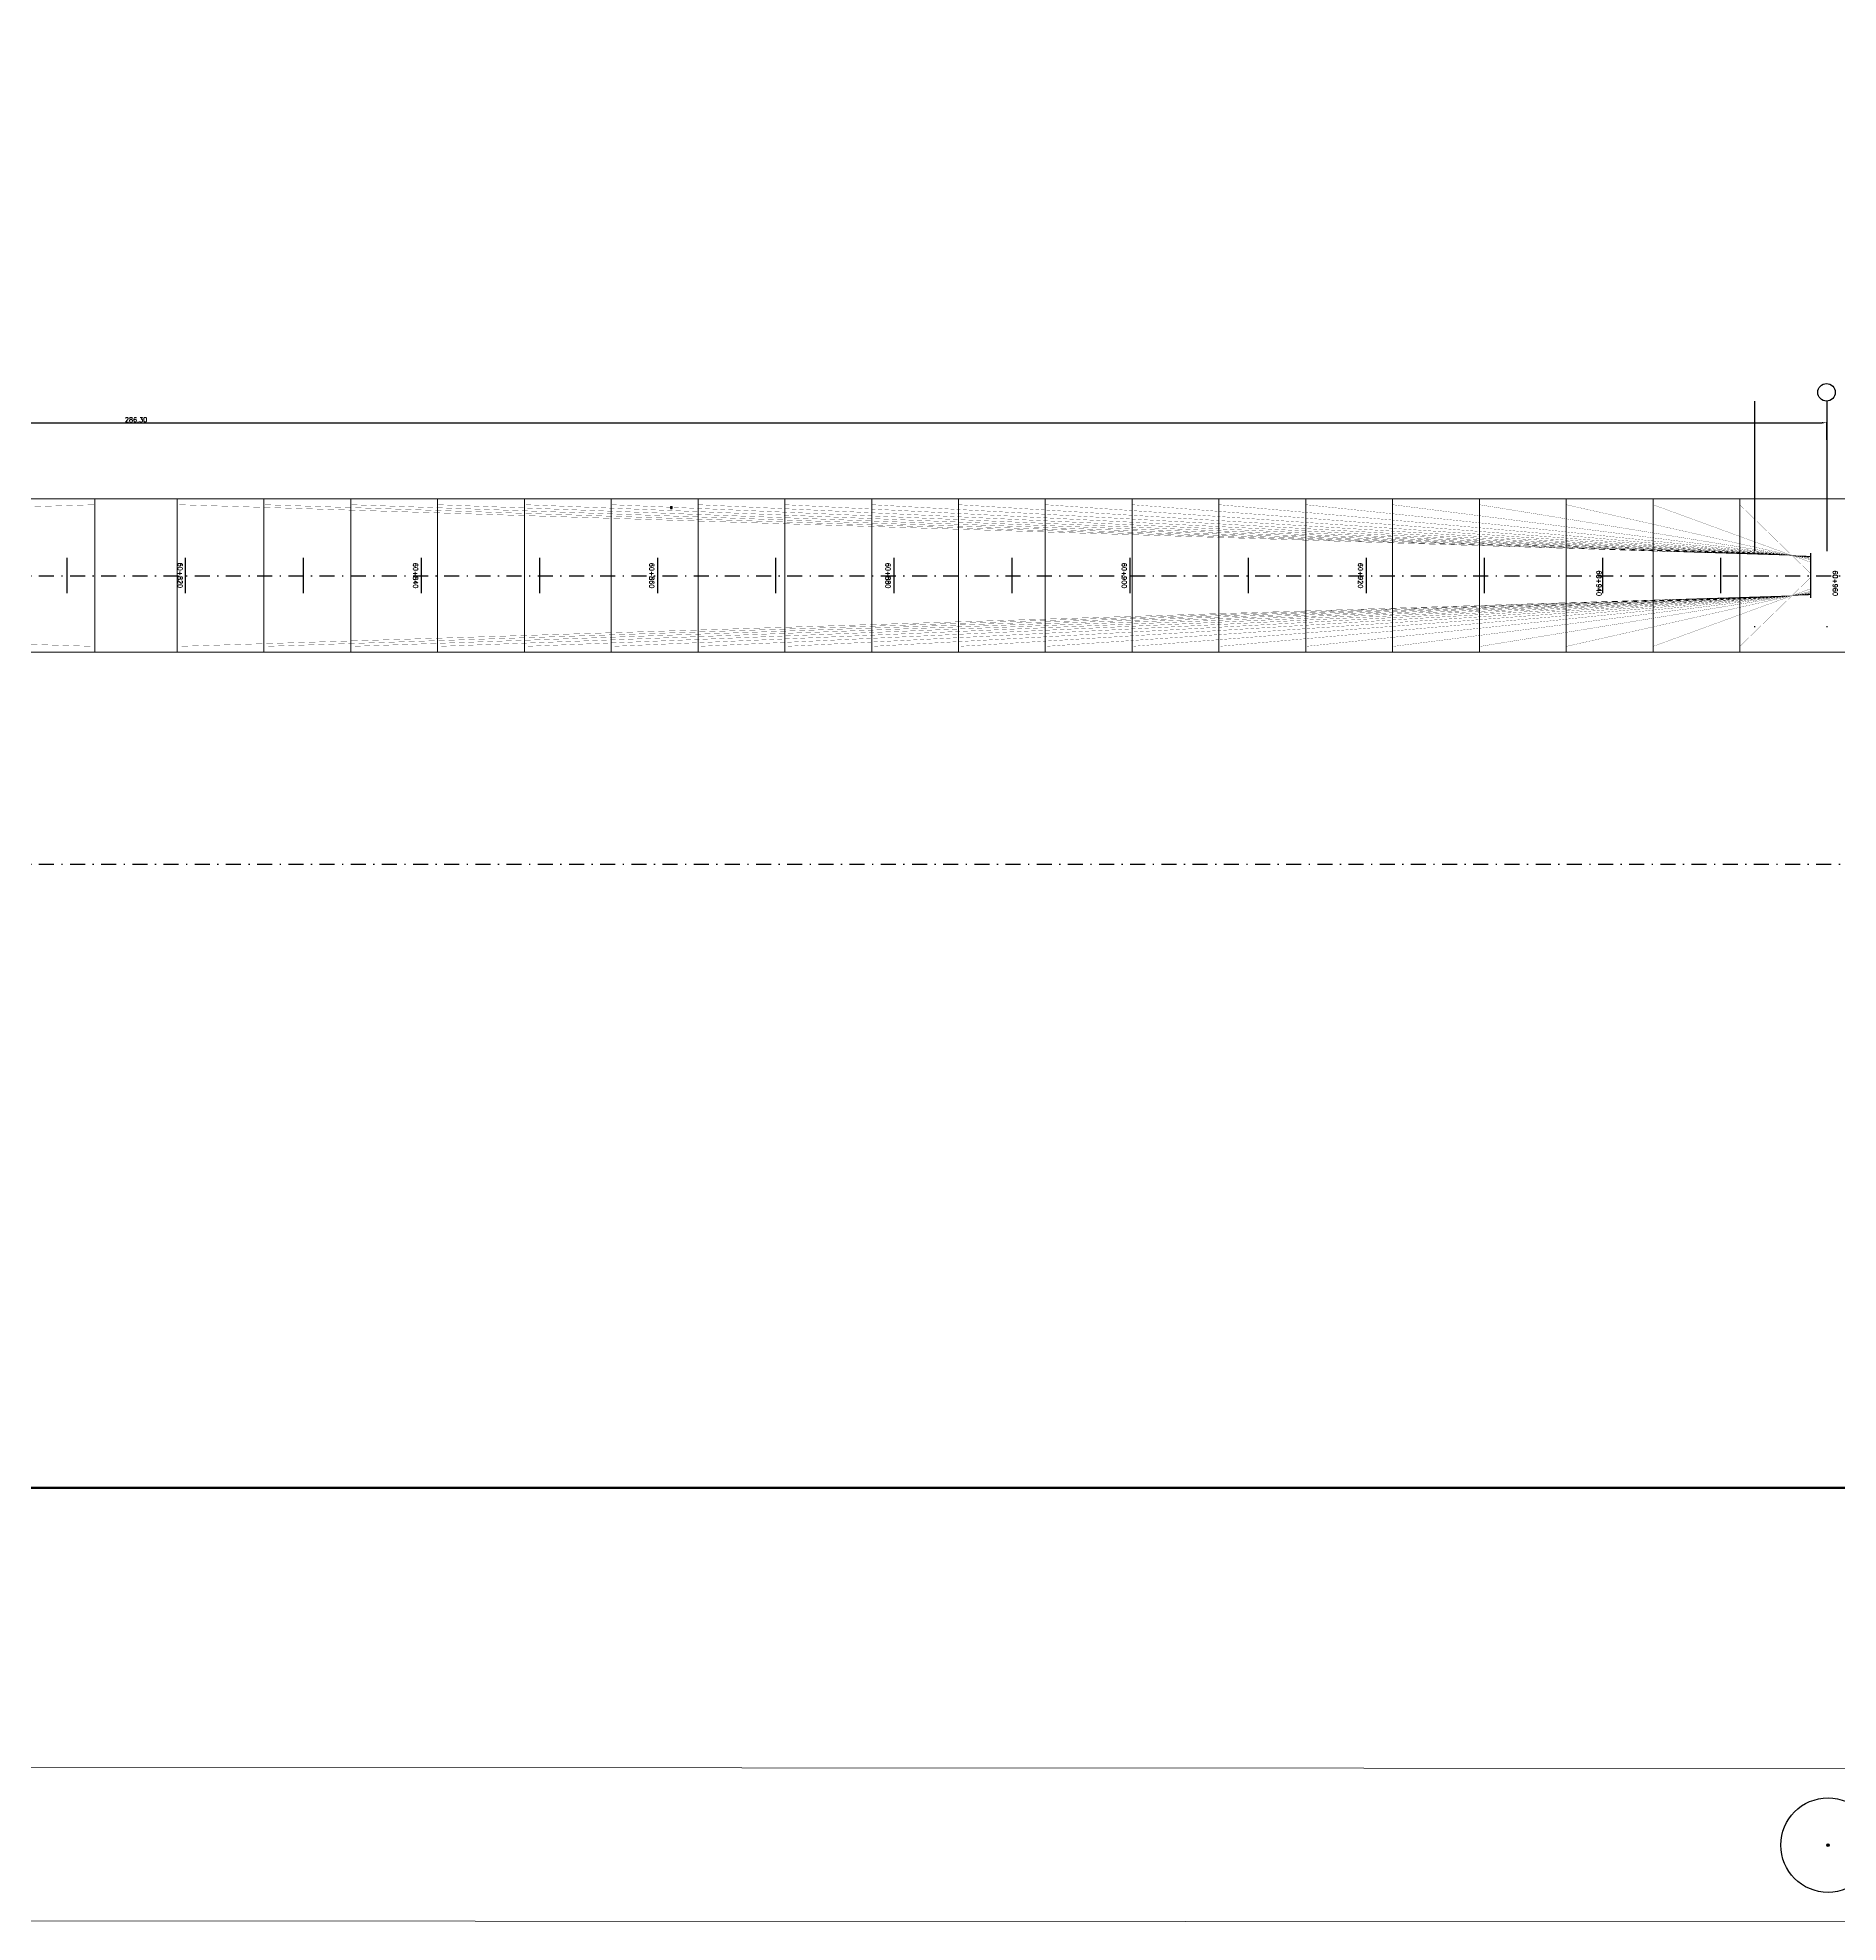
# Model space of a CAD drawing. Header units: metres. Extents: x 1080427 to 1081241, y 976768 to 977191.
# Drawn here: x 1080881.3 to 1081033.8, y 976834.2 to 976993.7 of the extents above; entities that cross this region are included whole.
import ezdxf
from ezdxf.enums import TextEntityAlignment as Align

# ---------------------------------------------------------------- set-up
doc = ezdxf.new("R2010")
doc.units = ezdxf.units.M
doc.header["$LTSCALE"] = 25.4
doc.linetypes.add('DASHDOT', pattern=[1, 0.5, -0.25, 0, -0.25])
for name, color, linetype, lineweight in [('BORDEPUENTE', 4, 'Continuous', 15), ('COTA', 1, 'Continuous', 30), ('OTROS', 8, 'Continuous', 5), ('R80', 3, 'Continuous', 30), ('TIRANTE', 170, 'Continuous', 30)]:
    doc.layers.add(name, color=color, linetype=linetype, lineweight=lineweight)
for name, color, linetype in [('CAISSON ACTUALES', 94, 'Continuous'), ('CIRCULO', 4, 'Continuous'), ('DGEO_S3E1_NUEV_STALBL', 7, 'Continuous'), ('dgeo_s3e1_nuevSTALBL', 7, 'Continuous'), ('EJE PUENTE', 41, 'DASHDOT'), ('EJEAPOYO', 12, 'DASHDOT'), ('PILA', 3, 'Continuous')]:
    doc.layers.add(name, color=color, linetype=linetype)
doc.styles.add('romans', font='romans.shx')
doc.dimstyles.new('Copy 200', dxfattribs={"dimtxt": 0.4, "dimasz": 0.4, "dimexe": 0.05, "dimexo": 0.05, "dimgap": 0.05, "dimtad": 1, "dimzin": 0, "dimdsep": 46, "dimtxsty": 'romans', "dimcen": 0, "dimclrd": 1, "dimclre": 1, "dimclrt": 3, "dimaunit": 1, "dimadec": 3, "dimazin": 0, "dimtfac": 1, "dimtix": 1, "dimtofl": 0, "dimtmove": 1, "dimatfit": 3, "dimfxl": 1, "dimtolj": 1, "dimtzin": 0, "dimarcsym": 0})

# ---------------------------------------------------------------- blocks, each defined once
blk = doc.blocks.new('sta_tic')
blk.add_line((0, -0.04165), (0, 0.04165))
blk = doc.blocks.new('lbl_tic')
blk.add_line((0, -0.04165), (0, 0.04165))
blk = doc.blocks.new('*D45')
at = {"layer": 'COTA', "color": 1, "lineweight": -2, "transparency": 16777216}
for p, q in [((1081032.77, 976959.69), (1081032.77, 976961.19)), ((1080746.9, 976961.14), (1081032.37, 976961.14))]:
    blk.add_line(p, q, dxfattribs=at)
at = {"layer": 'COTA', "color": 1, "transparency": 16777216}
for points in [[(1080746.9, 976961.2), (1080746.9, 976961.07), (1080746.5, 976961.14)], [(1081032.37, 976961.2), (1081032.37, 976961.07), (1081032.77, 976961.14)]]:
    blk.add_solid(points, dxfattribs=at)
at = {"layer": 'Defpoints', "color": 0, "transparency": 16777216}
for p in [(1080746.5, 976961.14), (1081032.77, 976961.14), (1081032.77, 976959.64)]:
    blk.add_point(p, dxfattribs=at)
at = {"layer": 'COTA', "color": 3, "transparency": 16777216, "insert": (1080889.64, 976961.39), "char_height": 0.4, "attachment_point": 5, "style": 'romans'}
blk.add_mtext('\\A1;286.30', dxfattribs=at)
blk = doc.blocks.new('prueba hache1.30_cort')
at = {"layer": 'OTROS'}
h = blk.add_hatch(color=251, dxfattribs=at)
h.set_gradient(color1=(91, 91, 91), color2=(255, 255, 194), tint=1, name='CYLINDER')
h.paths.add_polyline_path([(40.2, -6.2), (38.9, -6.2), (38.9, -7.8), (38.9, -7.7), (38.9, -7.7), (38.9, -7.7), (38.9, -7.7), (38.9, -7.7), (38.9, -7.7), (38.9, -7.7), (38.9, -7.7), (39, -7.7), (39, -7.7), (39, -7.7), (39, -7.7), (39, -7.7), (39, -7.7), (39.1, -7.7), (39.1, -7.7), (39.1, -7.7), (39.1, -7.7), (39.1, -7.7), (39.2, -7.7), (39.2, -7.7), (39.2, -7.7), (39.2, -7.7), (39.2, -7.7), (39.3, -7.7), (39.3, -7.7), (39.3, -7.7), (39.3, -7.7), (39.4, -7.7), (39.4, -7.7), (39.4, -7.7), (39.4, -7.7), (39.4, -7.7), (39.4, -7.7), (39.5, -7.7), (39.5, -7.7), (39.5, -7.7), (39.5, -7.7), (39.5, -7.7), (39.5, -7.7), (39.5, -7.7), (39.5, -7.7), (39.5, -7.7), (39.5, -7.7), (39.5, -7.8), (39.5, -7.8), (39.5, -7.8), (39.5, -7.8), (39.5, -7.8), (39.6, -7.8), (39.6, -7.8), (39.6, -7.8), (39.6, -7.8), (39.6, -7.8), (39.6, -7.8), (39.6, -7.8), (39.6, -7.8), (39.7, -7.8), (39.7, -7.8), (39.7, -7.8), (39.7, -7.8), (39.7, -7.8), (39.8, -7.8), (39.8, -7.8), (40, -7.8), (40, -7.8), (40, -7.8), (40, -7.8), (40, -7.8), (40, -7.8), (40.1, -7.8), (40.1, -7.8), (40.1, -7.8), (40.1, -7.8), (40.1, -7.8), (40.1, -7.8), (40.1, -7.8), (40.2, -7.8), (40.2, -7.8), (40.2, -7.8), (40.2, -7.8), (40.2, -7.8), (40.2, -7.8)])
blk.add_ellipse((39.2, -7.8), major_axis=(0.324, 0), ratio=0.254381)
blk.add_ellipse((39.9, -7.8), major_axis=(0.324, 0), ratio=0.254381, start_param=3.141593, end_param=6.283185)
for p, q in [((38.9, -6.2), (38.9, -7.7)), ((38.9, -6.2), (38.9, -7.7)), ((39, -6.2), (39, -7.7)), ((39, -6.2), (39, -7.7)), ((39, -6.2), (39, -7.7)), ((39.1, -6.2), (39.1, -7.7)), ((39.1, -6.2), (39.1, -7.7)), ((39.2, -6.2), (39.2, -7.7)), ((39.2, -6.2), (39.2, -7.7)), ((39.3, -6.2), (39.3, -7.7)), ((39.5, -6.2), (39.5, -7.7)), ((39.5, -7.8), (39.5, -7.8)), ((39.6, -6.2), (39.6, -7.8)), ((39.8, -6.2), (39.8, -7.8)), ((39.8, -6.2), (39.8, -7.8)), ((39.9, -6.2), (39.9, -7.8)), ((40, -6.2), (40, -7.8)), ((40, -6.2), (40, -7.8)), ((40.1, -6.2), (40.1, -7.8)), ((40.1, -6.2), (40.1, -7.8)), ((40.1, -6.2), (40.1, -7.8)), ((40.1, -6.2), (40.1, -7.8)), ((40.2, -6.2), (40.2, -7.8))]:
    blk.add_line(p, q, dxfattribs=at)
for points in [[(38.9, -7.8), (38.9, -6.2), (40.2, -6.2), (40.2, -7.8)], [(39.3, -7.8), (39.1, -7.8)], [(40, -7.8), (39.8, -7.8)]]:
    blk.add_lwpolyline(points, dxfattribs=at)

msp = doc.modelspace()

# ---------------------------------------------------------------- linework, layer by layer
at = {"layer": 'BORDEPUENTE'}
for points in [[(1081102.2976, 976954.698372, -0.0000468507), (1081098.782513, 976954.698042), (1080677.573263, 976954.705628)], [(1080677.573263, 976941.705628), (1081098.782513, 976941.698042, 0.0000388961), (1081101.703317, 976941.69827)], [(1081101.806252, 976847.156036, -0.0000391965), (1081098.865438, 976847.157286), (1080677.656164, 976847.369239), (1080677.64962, 976834.369241), (1081098.858894, 976834.157288, 0.0002654403), (1081118.79147, 976834.157836, 0.0002654403)]]:
    msp.add_lwpolyline(points, format="xyb", dxfattribs=at)
at = {"layer": 'CAISSON ACTUALES'}
for p, q in [((1081032.799461, 976840.712536), (1081032.973662, 976840.667213)), ((1081032.8639, 976840.602774), (1081032.909223, 976840.776975))]:
    msp.add_line(p, q, dxfattribs=at)
at = {"layer": 'CAISSON ACTUALES', "flags": 128}
msp.add_lwpolyline([(1081032.886617, 976840.804835), (1081032.886539, 976840.6451)], dxfattribs=at)
at = {"layer": 'CIRCULO'}
msp.add_circle((1081032.758841, 976963.710038), 0.741549, dxfattribs=at)
at = {"layer": 'COTA', "const_width": 0.2}
msp.add_lwpolyline([(1080619.797527, 977153.234077), (1081240.811784, 977153.234077), (1081240.811784, 976870.940986), (1080619.797527, 976870.940986)], close=True, dxfattribs=at)
at = {"layer": 'COTA'}
msp.add_lwpolyline([(1081031.407132, 976950.098193), (1081031.407132, 976946.298193)], dxfattribs=at)
at = {"layer": 'EJE PUENTE', "ltscale": 0.1}
for points in [[(1080643.813269, 976948.179964), (1081123.813502, 976948.179964)], [(1080643.813269, 976923.767992), (1081123.813502, 976923.767992)]]:
    msp.add_lwpolyline(points, dxfattribs=at)
at = {"layer": 'EJEAPOYO'}
for points in [[(1081026.671876, 976962.969225), (1081026.671876, 976938.946556)], [(1081032.771876, 976962.969225), (1081032.771876, 976938.946556)]]:
    msp.add_lwpolyline(points, dxfattribs=at)
at = {"layer": 'OTROS'}
for points in [[(1080886.153263, 976954.698042), (1080886.153263, 976941.698042)], [(1080893.117702, 976954.698042), (1080893.117702, 976941.698042)], [(1080900.467702, 976954.698042), (1080900.467702, 976941.698042)], [(1080907.817702, 976954.698042), (1080907.817702, 976941.698042)], [(1080915.167702, 976954.698042), (1080915.167702, 976941.698042)], [(1080922.517702, 976954.698042), (1080922.517702, 976941.698042)], [(1080929.867702, 976954.698042), (1080929.867702, 976941.698042)], [(1080937.217702, 976954.698042), (1080937.217702, 976941.698042)], [(1080944.567702, 976954.698042), (1080944.567702, 976941.698042)], [(1080951.917702, 976954.698042), (1080951.917702, 976941.698042)], [(1080959.267702, 976954.698042), (1080959.267702, 976941.698042)], [(1080966.617702, 976954.698042), (1080966.617702, 976941.698042)], [(1080973.967702, 976954.698042), (1080973.967702, 976941.698042)], [(1080981.317702, 976954.698042), (1080981.317702, 976941.698042)], [(1080988.667702, 976954.698042), (1080988.667702, 976941.698042)], [(1080996.017702, 976954.698042), (1080996.017702, 976941.698042)], [(1081003.367702, 976954.698042), (1081003.367702, 976941.698042)], [(1081010.717702, 976954.698042), (1081010.717702, 976941.698042)], [(1081018.067702, 976954.698042), (1081018.067702, 976941.698042)], [(1081025.417702, 976954.698042), (1081025.417702, 976941.698042)]]:
    msp.add_lwpolyline(points, dxfattribs=at)
at = {"layer": 'PILA', "color": 22}
for radius in [4, 0.107259]:
    msp.add_circle((1081032.886561, 976840.689874), radius, dxfattribs=at)
at = {"layer": 'TIRANTE', "const_width": 0.017}
for points in [[(1080886.153263, 976954.198042), (1080747.933224, 976949.84832)], [(1080893.117702, 976954.201212), (1081031.416606, 976949.84847)], [(1080900.467702, 976954.198042), (1081031.416606, 976949.845684)], [(1080907.817702, 976954.198042), (1081031.416606, 976949.842521)], [(1080915.167702, 976954.198042), (1081031.416606, 976949.838952)], [(1081031.416606, 976949.834851), (1080922.51289, 976954.201212)], [(1081031.416606, 976949.830241), (1080929.867702, 976954.198042)], [(1081031.416606, 976949.824849), (1080937.217702, 976954.198042)], [(1081031.416606, 976949.818527), (1080944.567702, 976954.198042)], [(1081031.416606, 976949.811012), (1080951.917702, 976954.198042)], [(1081031.416606, 976949.801932), (1080959.267702, 976954.198042)], [(1081031.416606, 976949.790741), (1080966.617702, 976954.198042)], [(1081031.416606, 976949.776605), (1080973.967702, 976954.198042)], [(1081031.416606, 976949.758186), (1080981.317702, 976954.198042)], [(1081031.416606, 976949.73319), (1080988.667702, 976954.198042)], [(1081031.416606, 976949.697318), (1080996.017702, 976954.198042)], [(1081031.416606, 976949.641553), (1081003.367702, 976954.198042)], [(1081031.416606, 976949.542893), (1081010.717702, 976954.198042)], [(1081031.416606, 976949.321174), (1081018.067702, 976954.196756)], [(1081031.416606, 976948.364097), (1081025.405495, 976954.201212)], [(1081031.416606, 976946.856786), (1081010.717702, 976942.198042)], [(1081031.416606, 976947.078848), (1081018.067702, 976942.198042)], [(1081031.416606, 976948.039598), (1081025.417702, 976942.198042)], [(1080886.153263, 976942.198042), (1080747.933224, 976946.547764)], [(1080893.117702, 976942.198042), (1081031.416606, 976946.550936)], [(1080900.467702, 976942.198042), (1081031.416606, 976946.553761)], [(1080907.817702, 976942.198042), (1081031.416606, 976946.556926)], [(1080915.167702, 976942.198246), (1081031.416606, 976946.560495)], [(1081031.416606, 976946.564557), (1080922.517702, 976942.198042)], [(1081031.416606, 976946.569215), (1080929.867702, 976942.198042)], [(1081031.416606, 976946.574612), (1080937.217702, 976942.198042)], [(1081031.416606, 976946.580954), (1080944.567702, 976942.197222)], [(1081031.416606, 976946.588459), (1080951.917702, 976942.198042)], [(1081031.416606, 976946.597546), (1080959.267702, 976942.198042)], [(1081031.416606, 976946.608746), (1080966.617702, 976942.198042)], [(1081031.416606, 976946.622804), (1080973.967702, 976942.201212)], [(1081031.416606, 976946.641327), (1080981.317702, 976942.198042)], [(1081031.416606, 976946.666342), (1080988.667702, 976942.198042)], [(1081031.416606, 976946.702552), (1080996.017702, 976942.191138)], [(1081031.416606, 976946.758629), (1081003.367702, 976942.188333)]]:
    msp.add_lwpolyline(points, dxfattribs=at)

# ---------------------------------------------------------------- block references
at = {"layer": 'COTA', "xscale": 0.1, "yscale": 0.1, "zscale": 0.1}
msp.add_blockref('prueba hache1.30_cort', (1080930.997769, 976954.656573), dxfattribs=at)
at = {"layer": 'DGEO_S3E1_NUEV_STALBL', "xscale": 36.01440576230492, "yscale": 36.01440576230492, "zscale": 36.01440576230492}
for name, p in [('sta_tic', (1080883.813263, 976948.198042)), ('sta_tic', (1080893.813263, 976948.198042)), ('sta_tic', (1080903.813263, 976948.198042)), ('sta_tic', (1080913.813263, 976948.198042)), ('lbl_tic', (1080923.813263, 976948.198042)), ('sta_tic', (1080933.813263, 976948.198042)), ('sta_tic', (1080943.813263, 976948.198042)), ('sta_tic', (1080953.813263, 976948.198042)), ('sta_tic', (1080963.813263, 976948.198042)), ('lbl_tic', (1080973.813263, 976948.198042)), ('sta_tic', (1080983.813263, 976948.198042)), ('sta_tic', (1080993.813263, 976948.198042)), ('sta_tic', (1081003.813263, 976948.198042)), ('sta_tic', (1081013.813263, 976948.198042)), ('lbl_tic', (1081023.813263, 976948.198042))]:
    msp.add_blockref(name, p, dxfattribs=at)
at = {"layer": 'dgeo_s3e1_nuevSTALBL', "xscale": 24.00960384153662, "yscale": 24.00960384153662, "zscale": 24.00960384153662}
for name, p in [('sta_tic', (1080883.813263, 976948.198042)), ('lbl_tic', (1080893.813263, 976948.198042)), ('sta_tic', (1080903.813263, 976948.198042)), ('lbl_tic', (1080913.813263, 976948.198042)), ('sta_tic', (1080923.813263, 976948.198042)), ('lbl_tic', (1080933.813263, 976948.198042)), ('sta_tic', (1080943.813263, 976948.198042)), ('lbl_tic', (1080953.813263, 976948.198042)), ('sta_tic', (1080963.813263, 976948.198042)), ('lbl_tic', (1080973.813263, 976948.198042)), ('sta_tic', (1080983.813263, 976948.198042)), ('lbl_tic', (1080993.813263, 976948.198042)), ('sta_tic', (1081003.813263, 976948.198042)), ('lbl_tic', (1081013.813263, 976948.198042)), ('sta_tic', (1081023.813263, 976948.198042))]:
    msp.add_blockref(name, p, dxfattribs=at)

# ---------------------------------------------------------------- texts
at = {"layer": 'R80', "style": 'romans'}
for s, p in [('60+820', (1080893.04983, 976948.214378)), ('60+840', (1080912.980825, 976948.196846, -2)), ('60+860', (1080932.980825, 976948.196846, -2)), ('60+880', (1080952.980825, 976948.196846, -2)), ('60+900', (1080972.980825, 976948.196846, -2)), ('60+920', (1080992.980825, 976948.196846, -2)), ('60+940', (1081013.174896, 976947.551908, -1032)), ('60+960', (1081033.174896, 976947.551908, -1032))]:
    msp.add_text(s, height=0.4, rotation=270, dxfattribs=at).set_placement(p, align=Align.BOTTOM_CENTER)

# ---------------------------------------------------------------- dimensions: what is measured, and where the dimension line sits
at = {"layer": 'COTA'}
dim = msp.add_linear_dim(base=(1081032.771876, 976961.136299), p1=(1080746.503263, 976961.136299), p2=(1081032.771876, 976959.638853), text='286.30', dimstyle='Copy 200', dxfattribs=at)
dim.commit()
dim.dimension.update_dxf_attribs({"geometry": '*D45', "text_midpoint": (1080889.63757, 976961.386299)})

doc.saveas('drawing.dxf')
